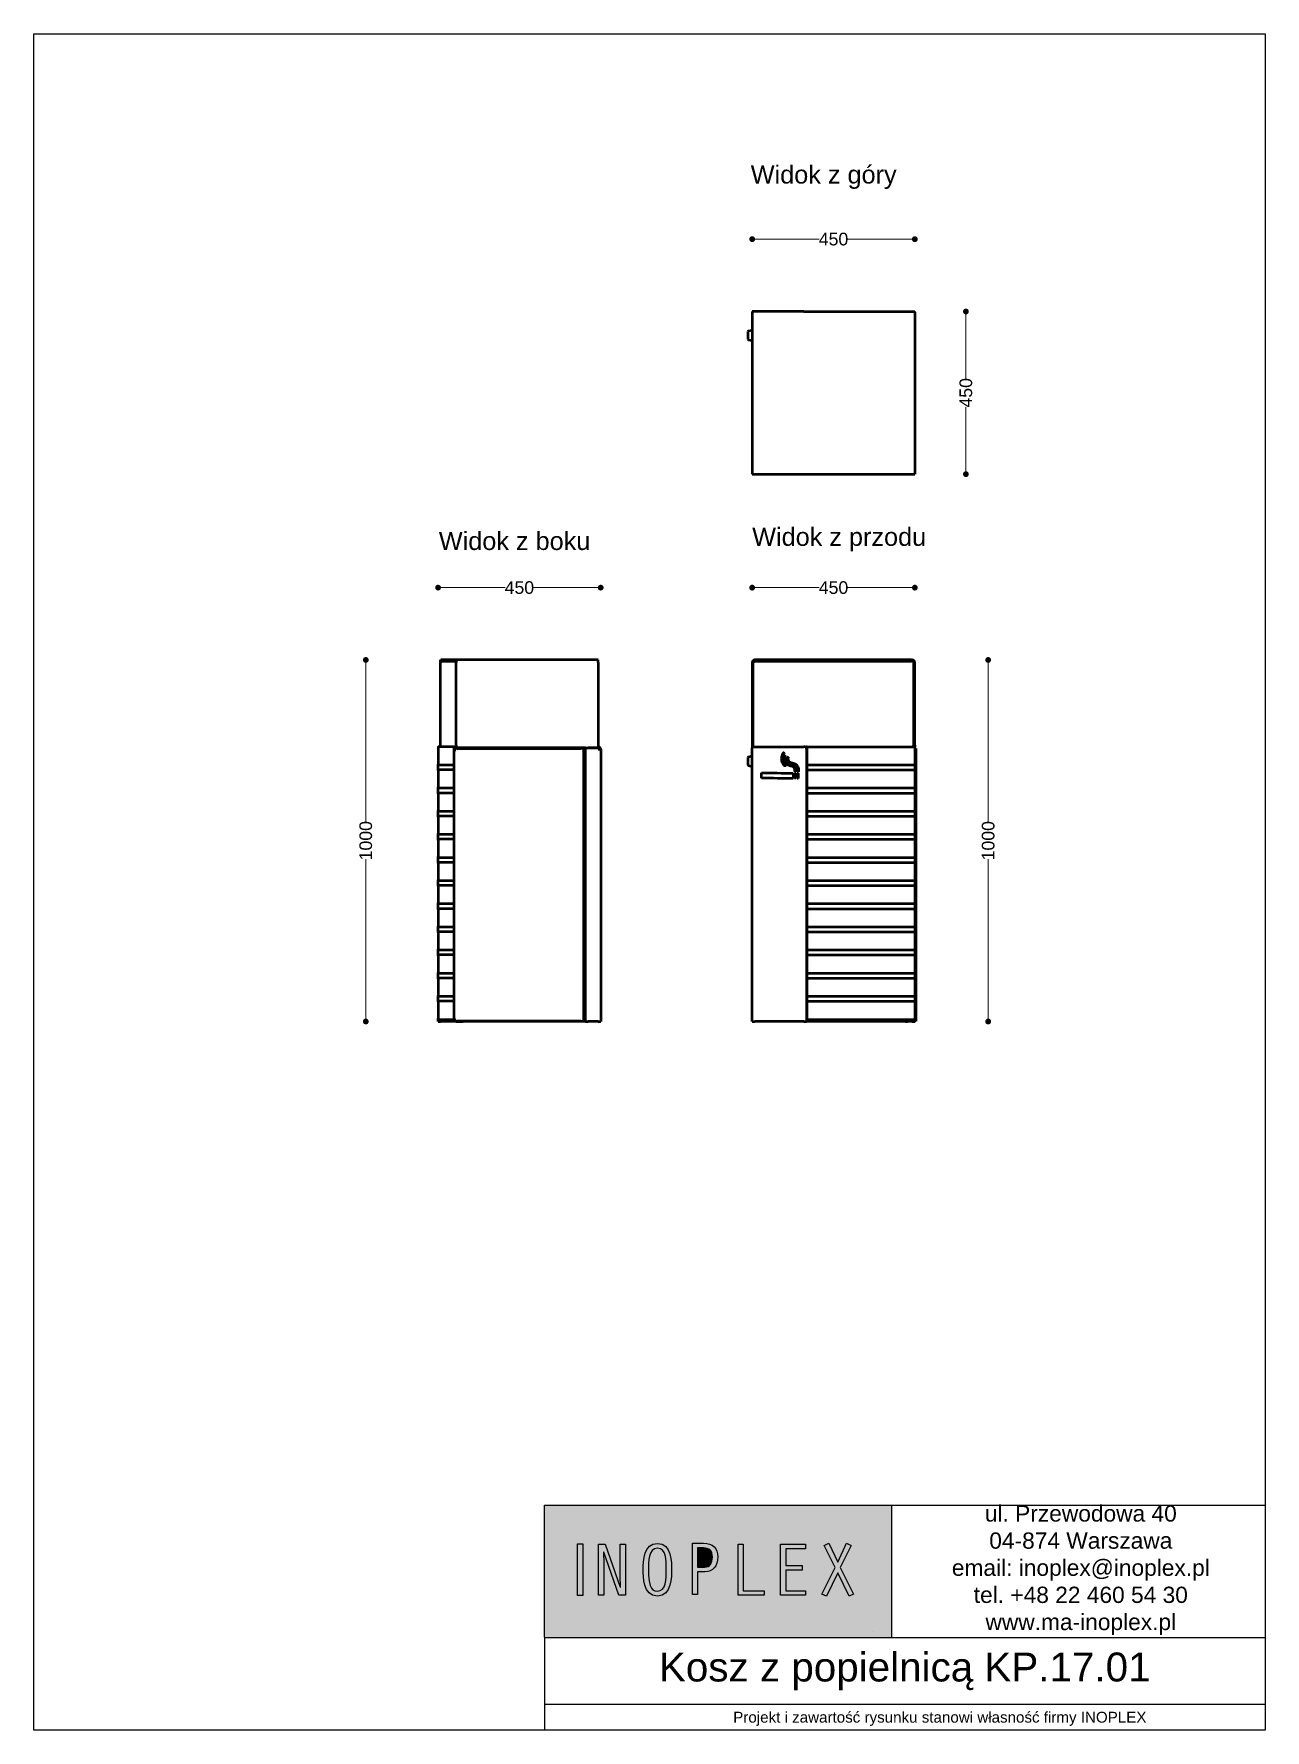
# Model space of a CAD drawing. Header units: millimetres. Extents: x 28178 to 31585, y 13692 to 18383.
import ezdxf

# ---------------------------------------------------------------- set-up
doc = ezdxf.new("R2010")
doc.units = ezdxf.units.MM
doc.header["$LTSCALE"] = 3
doc.layers.add('Krawędzie widoczneARTUR', color=7, linetype='Continuous', lineweight=50)
doc.layers.add('LAYER_1', color=7, linetype='Continuous')
doc.styles.get("Standard").update_dxf_attribs({"font": 'arial.ttf'})
doc.dimstyles.new('MATEUSZ', dxfattribs={"dimtxt": 35, "dimasz": 16, "dimexe": 0.18, "dimexo": 0.0625, "dimgap": 0.09, "dimtad": 0, "dimdec": 0, "dimdsep": 46, "dimtxsty": 'Standard', "dimblk": 'DOT', "dimcen": 0.09, "dimse1": 1, "dimse2": 1, "dimadec": 0, "dimazin": 0, "dimtfac": 1, "dimtdec": 0, "dimtofl": 0, "dimtmove": 0, "dimatfit": 3, "dimfxl": 0, "dimtolj": 1, "dimtzin": 0, "dimlwd": 9, "dimlwe": 9, "dimarcsym": 0})

# ---------------------------------------------------------------- blocks, each defined once
blk = doc.blocks.new('_Dot')
at = {"color": 0, "linetype": 'ByBlock', "lineweight": -2}
blk.add_line((-0.5, 0), (-1, 0), dxfattribs=at)
at = {"color": 0, "linetype": 'ByBlock', "const_width": 0.5}
blk.add_lwpolyline([(-0.25, 0, 1), (0.25, 0, 1)], format="xyb", close=True, dxfattribs=at)
blk = doc.blocks.new('*D13')
at = {"color": 0, "lineweight": 9}
for p, q in [((30182, 17815.1), (30351.6, 17815.1)), ((30600, 17815.1), (30430.4, 17815.1))]:
    blk.add_line(p, q, dxfattribs=at)
at = {"layer": 'Defpoints', "color": 0}
for p in [(30616, 17815.1), (30166, 17615.1), (30616, 17615.1)]:
    blk.add_point(p, dxfattribs=at)
at = {"color": 0, "lineweight": 9, "xscale": 16, "yscale": 16, "zscale": 16, "rotation": 180}
blk.add_blockref('_Dot', (30166, 17815.1), dxfattribs=at)
at = {"color": 0, "lineweight": 9, "xscale": 16, "yscale": 16, "zscale": 16}
blk.add_blockref('_Dot', (30616, 17815.1), dxfattribs=at)
at = {"color": 0, "insert": (30391, 17815.1), "char_height": 35, "attachment_point": 5}
blk.add_mtext('\\A1;450', dxfattribs=at)
blk = doc.blocks.new('*D14')
at = {"color": 0, "lineweight": 9}
for p, q in [((30757.3, 17599.1), (30757.3, 17429.5)), ((30757.3, 17181.1), (30757.3, 17350.7))]:
    blk.add_line(p, q, dxfattribs=at)
at = {"layer": 'Defpoints', "color": 0}
for p in [(30613.9, 17615.1), (30616, 17165.1), (30757.3, 17165.1)]:
    blk.add_point(p, dxfattribs=at)
at = {"color": 0, "lineweight": 9, "xscale": 16, "yscale": 16, "zscale": 16}
for p, rotation in [((30757.3, 17615.1), 90), ((30757.3, 17165.1), 270)]:
    blk.add_blockref('_Dot', p, dxfattribs=dict(at, rotation=rotation))
at = {"color": 0, "insert": (30757.3, 17390.1), "char_height": 35, "attachment_point": 5, "rotation": 90}
blk.add_mtext('\\A1;450', dxfattribs=at)
blk = doc.blocks.new('*D15')
at = {"color": 0, "lineweight": 9}
for p, q in [((30819, 16635.3), (30819, 16201.9)), ((30819, 15667.3), (30819, 16100.6))]:
    blk.add_line(p, q, dxfattribs=at)
at = {"layer": 'Defpoints', "color": 0}
for p in [(30609, 16651.3), (30609, 15651.3), (30819, 15651.3)]:
    blk.add_point(p, dxfattribs=at)
at = {"color": 0, "lineweight": 9, "xscale": 16, "yscale": 16, "zscale": 16}
for p, rotation in [((30819, 16651.3), 90), ((30819, 15651.3), 270)]:
    blk.add_blockref('_Dot', p, dxfattribs=dict(at, rotation=rotation))
at = {"color": 0, "insert": (30819, 16151.3), "char_height": 35, "attachment_point": 5, "rotation": 90}
blk.add_mtext('\\A1;1000', dxfattribs=at)
blk = doc.blocks.new('*D16')
at = {"color": 0, "lineweight": 9}
for p, q in [((30182, 16851.3), (30351.6, 16851.3)), ((30600, 16851.3), (30430.4, 16851.3))]:
    blk.add_line(p, q, dxfattribs=at)
at = {"layer": 'Defpoints', "color": 0}
for p in [(30616, 16851.3), (30166, 16644.3), (30616, 16644.3)]:
    blk.add_point(p, dxfattribs=at)
at = {"color": 0, "lineweight": 9, "xscale": 16, "yscale": 16, "zscale": 16, "rotation": 180}
blk.add_blockref('_Dot', (30166, 16851.3), dxfattribs=at)
at = {"color": 0, "lineweight": 9, "xscale": 16, "yscale": 16, "zscale": 16}
blk.add_blockref('_Dot', (30616, 16851.3), dxfattribs=at)
at = {"color": 0, "insert": (30391, 16851.3), "char_height": 35, "attachment_point": 5}
blk.add_mtext('\\A1;450', dxfattribs=at)
blk = doc.blocks.new('*D17')
at = {"color": 0, "lineweight": 9}
for p, q in [((29096.8, 16635.3), (29096.8, 16201.9)), ((29096.8, 15667.3), (29096.8, 16100.6))]:
    blk.add_line(p, q, dxfattribs=at)
at = {"layer": 'Defpoints', "color": 0}
for p in [(29303.8, 16651.3), (29096.8, 15651.3), (29303.8, 15651.3)]:
    blk.add_point(p, dxfattribs=at)
at = {"color": 0, "lineweight": 9, "xscale": 16, "yscale": 16, "zscale": 16}
for p, rotation in [((29096.8, 16651.3), 90), ((29096.8, 15651.3), 270)]:
    blk.add_blockref('_Dot', p, dxfattribs=dict(at, rotation=rotation))
at = {"color": 0, "insert": (29096.8, 16151.3), "char_height": 35, "attachment_point": 5, "rotation": 90}
blk.add_mtext('\\A1;1000', dxfattribs=at)
blk = doc.blocks.new('*D18')
at = {"color": 0, "lineweight": 9}
for p, q in [((29312.8, 16851.3), (29482.4, 16851.3)), ((29730.8, 16851.3), (29561.2, 16851.3))]:
    blk.add_line(p, q, dxfattribs=at)
at = {"layer": 'Defpoints', "color": 0}
for p in [(29296.8, 16851.3), (29296.8, 16404.3), (29746.8, 16404.3)]:
    blk.add_point(p, dxfattribs=at)
at = {"color": 0, "lineweight": 9, "xscale": 16, "yscale": 16, "zscale": 16, "rotation": 180}
blk.add_blockref('_Dot', (29296.8, 16851.3), dxfattribs=at)
at = {"color": 0, "lineweight": 9, "xscale": 16, "yscale": 16, "zscale": 16}
blk.add_blockref('_Dot', (29746.8, 16851.3), dxfattribs=at)
at = {"color": 0, "insert": (29521.8, 16851.3), "char_height": 35, "attachment_point": 5}
blk.add_mtext('\\A1;450', dxfattribs=at)

msp = doc.modelspace()

# ---------------------------------------------------------------- hatches: boundary and pattern name
h = msp.add_hatch(color=255)
h.dxf.hatch_style = 1
h.paths.add_polyline_path([(30551.3, 14313.3), (29591.3, 14313.3), (29591.3, 13948.7), (29591.3, 13946.9), (30551.3, 13946.9)])
h.paths.add_polyline_path([(30521.1, 14223.6), (30521.1, 14041.4), (30500.8, 14041.4), (30500.8, 13964.5), (29606.1, 13964.5), (29606.1, 14296.5), (30500.8, 14296.5), (30500.8, 14223.6)], flags=16)
h = msp.add_hatch(color=250)
h.dxf.hatch_style = 1
h.paths.add_polyline_path([(30500.8, 14041.4), (29968.4, 14041.4), (29968.4, 14223.6), (30500.8, 14223.6), (30500.8, 14296.5), (29606.1, 14296.5), (29606.1, 13964.5), (30500.8, 13964.5)])
edge = h.paths.add_edge_path(flags=16)
edge.add_spline(control_points=[(29943, 14135.3), (29943, 14117.4), (29943.6, 14062.4), (29903.6, 14062.4)], knot_values=[0, 0, 0, 0, 1, 1, 1, 1], degree=3, periodic=0)
edge.add_spline(control_points=[(29903.6, 14062.4), (29863.3, 14062.4), (29864.3, 14117), (29864.3, 14135.3)], knot_values=[0, 0, 0, 0, 1, 1, 1, 1], degree=3, periodic=0)
edge.add_spline(control_points=[(29864.3, 14135.3), (29864.3, 14158.7), (29865.8, 14208), (29903.6, 14208)], knot_values=[0, 0, 0, 0, 1, 1, 1, 1], degree=3, periodic=0)
edge.add_spline(control_points=[(29903.6, 14208), (29943.6, 14208), (29943, 14154), (29943, 14135.3)], knot_values=[0, 0, 0, 0, 1, 1, 1, 1], degree=3, periodic=0)
edge = h.paths.add_edge_path(flags=0)
edge.add_spline(control_points=[(29928.1, 14135.3), (29928.1, 14110.6), (29928.3, 14075.8), (29903.6, 14075.8)], knot_values=[0, 0, 0, 0, 1, 1, 1, 1], degree=3, periodic=0)
edge.add_spline(control_points=[(29903.6, 14075.8), (29883.7, 14075.8), (29879.2, 14097), (29879.2, 14135.3)], knot_values=[0, 0, 0, 0, 1, 1, 1, 1], degree=3, periodic=0)
edge.add_spline(control_points=[(29879.2, 14135.3), (29879.2, 14156.1), (29878.6, 14194.6), (29903.6, 14194.6)], knot_values=[0, 0, 0, 0, 1, 1, 1, 1], degree=3, periodic=0)
edge.add_spline(control_points=[(29903.6, 14194.6), (29928.7, 14194.6), (29928.1, 14162.1), (29928.1, 14135.3)], knot_values=[0, 0, 0, 0, 1, 1, 1, 1], degree=3, periodic=0)
h.paths.add_polyline_path([(29815.1, 14064.3), (29797.3, 14064.3), (29755.2, 14183.7), (29754.7, 14183.3), (29755.4, 14151.2), (29755.4, 14064.3), (29741.1, 14064.3), (29741.1, 14206.1), (29759, 14206.1), (29801.1, 14086.8), (29801.5, 14087.2), (29800.9, 14118.9), (29800.9, 14206.1), (29815.1, 14206.1)], flags=16)
h.paths.add_polyline_path([(29697.7, 14063.7), (29682.2, 14063.7), (29682.2, 14206.4), (29697.7, 14206.4)], flags=16)
edge = h.paths.add_edge_path(flags=0)
edge.add_spline(control_points=[(29928.1, 14135.3), (29928.1, 14162.1), (29928.7, 14194.6), (29903.6, 14194.6)], knot_values=[0, 0, 0, 0, 1, 1, 1, 1], degree=3, periodic=0)
edge.add_spline(control_points=[(29903.6, 14194.6), (29878.6, 14194.6), (29879.2, 14156.1), (29879.2, 14135.3)], knot_values=[0, 0, 0, 0, 1, 1, 1, 1], degree=3, periodic=0)
edge.add_spline(control_points=[(29879.2, 14135.3), (29879.2, 14097), (29883.7, 14075.8), (29903.6, 14075.8)], knot_values=[0, 0, 0, 0, 1, 1, 1, 1], degree=3, periodic=0)
edge.add_spline(control_points=[(29903.6, 14075.8), (29928.3, 14075.8), (29928.1, 14110.6), (29928.1, 14135.3)], knot_values=[0, 0, 0, 0, 1, 1, 1, 1], degree=3, periodic=0)
h = msp.add_hatch(color=75)
h.dxf.hatch_style = 1
h.paths.add_polyline_path([(30521.1, 14223.6), (29968.4, 14223.6), (29968.4, 14041.4), (30521.1, 14041.4)])
h.paths.add_polyline_path([(30446.7, 14067.5), (30433.9, 14061.5), (30402.9, 14126.3), (30371.4, 14061.5), (30358.7, 14067.5), (30395.7, 14141.4), (30365.3, 14202.2), (30378.5, 14208.8), (30402.7, 14155.9), (30426.9, 14208.8), (30440.1, 14202.2), (30409.7, 14141.4)], flags=16)
h.paths.add_polyline_path([(30313.8, 14077), (30313.8, 14064.3), (30244.7, 14064.3), (30244.7, 14206.1), (30313.8, 14206.1), (30313.8, 14193.3), (30259, 14193.3), (30259, 14146.5), (30304.2, 14146.5), (30304.2, 14133.8), (30259, 14133.8), (30259, 14077)], flags=16)
h.paths.add_polyline_path([(30199.3, 14077), (30199.3, 14064.3), (30126.8, 14064.3), (30126.8, 14206.1), (30141.1, 14206.1), (30141.1, 14077)], flags=16)
edge = h.paths.add_edge_path(flags=16)
edge.add_spline(control_points=[(30070.8, 14170.5), (30070.8, 14144.1), (30055.9, 14129.4), (30036.3, 14129.4)], knot_values=[0, 0, 0, 0, 1, 1, 1, 1], degree=3, periodic=0)
edge.add_line((30036.3, 14129.4), (30015.1, 14129.4))
edge.add_line((30015.1, 14129.4), (30015.1, 14066.3))
edge.add_line((30015.1, 14066.3), (30000.8, 14066.3))
edge.add_line((30000.8, 14066.3), (30000.8, 14208.1))
edge.add_line((30000.8, 14208.1), (30031.6, 14208.1))
edge.add_spline(control_points=[(30031.6, 14208.1), (30056.7, 14208.1), (30070.8, 14194.7), (30070.8, 14170.5)], knot_values=[0, 0, 0, 0, 1, 1, 1, 1], degree=3, periodic=0)
edge = h.paths.add_edge_path(flags=0)
edge.add_spline(control_points=[(30055.9, 14170.5), (30055.9, 14152.6), (30048.2, 14142.6), (30035, 14142.4)], knot_values=[0, 0, 0, 0, 1, 1, 1, 1], degree=3, periodic=0)
edge.add_line((30035, 14142.4), (30015.1, 14142.2))
edge.add_line((30015.1, 14142.2), (30015.1, 14195.3))
edge.add_line((30015.1, 14195.3), (30031.4, 14195.3))
edge.add_spline(control_points=[(30031.4, 14195.3), (30046.7, 14195.3), (30055.9, 14187.9), (30055.9, 14170.5)], knot_values=[0, 0, 0, 0, 1, 1, 1, 1], degree=3, periodic=0)
edge = h.paths.add_edge_path(flags=0)
edge.add_spline(control_points=[(30035, 14142.4), (30048.2, 14142.6), (30055.9, 14152.6), (30055.9, 14170.5)], knot_values=[0, 0, 0, 0, 1, 1, 1, 1], degree=3, periodic=0)
edge.add_spline(control_points=[(30055.9, 14170.5), (30055.9, 14187.9), (30046.7, 14195.3), (30031.4, 14195.3)], knot_values=[0, 0, 0, 0, 1, 1, 1, 1], degree=3, periodic=0)
edge.add_line((30031.4, 14195.3), (30015.1, 14195.3))
edge.add_line((30015.1, 14195.3), (30015.1, 14142.2))
edge.add_line((30015.1, 14142.2), (30035, 14142.4))
h = msp.add_hatch(color=255)
h.dxf.hatch_style = 1
h.paths.add_polyline_path([(29697.7, 14206.4), (29682.2, 14206.4), (29682.2, 14063.7), (29697.7, 14063.7)])
h.paths.add_polyline_path([(29797.3, 14064.3), (29815.1, 14064.3), (29815.1, 14206.1), (29800.9, 14206.1), (29800.9, 14118.9), (29801.5, 14085.5), (29759, 14206.1), (29741.1, 14206.1), (29741.1, 14064.3), (29755.4, 14064.3), (29755.4, 14151.2), (29754.7, 14185)])
edge = h.paths.add_edge_path()
edge.add_spline(control_points=[(29903.6, 14208), (29865.8, 14208), (29864.3, 14158.7), (29864.3, 14135.3)], knot_values=[0, 0, 0, 0, 1, 1, 1, 1], degree=3, periodic=0)
edge.add_spline(control_points=[(29864.3, 14135.3), (29864.3, 14117), (29863.3, 14062.4), (29903.6, 14062.4)], knot_values=[0, 0, 0, 0, 1, 1, 1, 1], degree=3, periodic=0)
edge.add_spline(control_points=[(29903.6, 14062.4), (29943.6, 14062.4), (29943, 14117.4), (29943, 14135.3)], knot_values=[0, 0, 0, 0, 1, 1, 1, 1], degree=3, periodic=0)
edge.add_spline(control_points=[(29943, 14135.3), (29943, 14154), (29943.6, 14208), (29903.6, 14208)], knot_values=[0, 0, 0, 0, 1, 1, 1, 1], degree=3, periodic=0)
edge = h.paths.add_edge_path(flags=16)
edge.add_spline(control_points=[(29879.2, 14135.3), (29879.2, 14156.1), (29878.6, 14194.6), (29903.6, 14194.6)], knot_values=[0, 0, 0, 0, 1, 1, 1, 1], degree=3, periodic=0)
edge.add_spline(control_points=[(29903.6, 14194.6), (29928.7, 14194.6), (29928.1, 14162.1), (29928.1, 14135.3)], knot_values=[0, 0, 0, 0, 1, 1, 1, 1], degree=3, periodic=0)
edge.add_spline(control_points=[(29928.1, 14135.3), (29928.1, 14110.6), (29928.3, 14075.8), (29903.6, 14075.8)], knot_values=[0, 0, 0, 0, 1, 1, 1, 1], degree=3, periodic=0)
edge.add_spline(control_points=[(29903.6, 14075.8), (29883.7, 14075.8), (29879.2, 14097), (29879.2, 14135.3)], knot_values=[0, 0, 0, 0, 1, 1, 1, 1], degree=3, periodic=0)
edge = h.paths.add_edge_path()
edge.add_line((30000.8, 14066.3), (30015.1, 14066.3))
edge.add_line((30015.1, 14066.3), (30015.1, 14129.4))
edge.add_line((30015.1, 14129.4), (30036.3, 14129.4))
edge.add_spline(control_points=[(30036.3, 14129.4), (30055.9, 14129.4), (30070.8, 14144.1), (30070.8, 14170.5)], knot_values=[0, 0, 0, 0, 1, 1, 1, 1], degree=3, periodic=0)
edge.add_spline(control_points=[(30070.8, 14170.5), (30070.8, 14194.7), (30056.7, 14208.1), (30031.6, 14208.1)], knot_values=[0, 0, 0, 0, 1, 1, 1, 1], degree=3, periodic=0)
edge.add_line((30031.6, 14208.1), (30000.8, 14208.1))
edge.add_line((30000.8, 14208.1), (30000.8, 14066.3))
edge = h.paths.add_edge_path(flags=16)
edge.add_line((30015.1, 14195.3), (30035.9, 14195.3))
edge.add_spline(control_points=[(30031.4, 14195.3), (30046.7, 14195.3), (30055.9, 14187.9), (30055.9, 14170.5)], knot_values=[0, 0, 0, 0, 1, 1, 1, 1], degree=3, periodic=0)
edge.add_spline(control_points=[(30055.9, 14170.5), (30055.9, 14152.6), (30048.2, 14142.6), (30035, 14142.4)], knot_values=[0, 0, 0, 0, 1, 1, 1, 1], degree=3, periodic=0)
edge.add_line((30035, 14142.4), (30015.1, 14142.2))
edge.add_line((30015.1, 14142.2), (30015.1, 14195.3))
h.paths.add_polyline_path([(30126.8, 14064.3), (30199.3, 14064.3), (30199.3, 14077), (30141.1, 14077), (30141.1, 14206.1), (30126.8, 14206.1)])
h.paths.add_polyline_path([(30259, 14193.3), (30313.8, 14193.3), (30313.8, 14206.1), (30244.7, 14206.1), (30244.7, 14064.3), (30313.8, 14064.3), (30313.8, 14077), (30259, 14077), (30259, 14133.8), (30304.2, 14133.8), (30304.2, 14146.5), (30259, 14146.5)])
h.paths.add_polyline_path([(30440.1, 14202.2), (30426.9, 14208.8), (30402.7, 14155.9), (30378.5, 14208.8), (30365.3, 14202.2), (30395.7, 14141.4), (30358.7, 14067.5), (30371.4, 14061.5), (30402.9, 14126.3), (30433.9, 14061.5), (30446.7, 14067.5), (30409.7, 14141.4)])
h = msp.add_hatch(color=250)
h.dxf.hatch_style = 1
edge = h.paths.add_edge_path()
edge.add_spline(control_points=[(29903.6, 14194.6), (29878.6, 14194.6), (29879.2, 14156.1), (29879.2, 14135.3)], knot_values=[0, 0, 0, 0, 1, 1, 1, 1], degree=3, periodic=0)
edge.add_spline(control_points=[(29879.2, 14135.3), (29879.2, 14097), (29883.7, 14075.8), (29903.6, 14075.8)], knot_values=[0, 0, 0, 0, 1, 1, 1, 1], degree=3, periodic=0)
edge.add_spline(control_points=[(29903.6, 14075.8), (29928.3, 14075.8), (29928.1, 14110.6), (29928.1, 14135.3)], knot_values=[0, 0, 0, 0, 1, 1, 1, 1], degree=3, periodic=0)
edge.add_spline(control_points=[(29928.1, 14135.3), (29928.1, 14162.1), (29928.7, 14194.6), (29903.6, 14194.6)], knot_values=[0, 0, 0, 0, 1, 1, 1, 1], degree=3, periodic=0)
h = msp.add_hatch(color=255)
h.dxf.hatch_style = 1
edge = h.paths.add_edge_path()
edge.add_line((30000.8, 14066.3), (30015.1, 14066.3))
edge.add_line((30015.1, 14066.3), (30015.1, 14129.4))
edge.add_line((30015.1, 14129.4), (30036.3, 14129.4))
edge.add_spline(control_points=[(30036.3, 14129.4), (30055.9, 14129.4), (30070.8, 14144.1), (30070.8, 14170.5)], knot_values=[0, 0, 0, 0, 1, 1, 1, 1], degree=3, periodic=0)
edge.add_spline(control_points=[(30070.8, 14170.5), (30070.8, 14194.7), (30056.7, 14208.1), (30031.6, 14208.1)], knot_values=[0, 0, 0, 0, 1, 1, 1, 1], degree=3, periodic=0)
edge.add_line((30031.6, 14208.1), (30000.8, 14208.1))
edge.add_line((30000.8, 14208.1), (30000.8, 14066.3))
edge = h.paths.add_edge_path(flags=16)
edge.add_line((30015.1, 14142.2), (30015.1, 14195.3))
edge.add_line((30015.1, 14195.3), (30041.9, 14195.3))
edge.add_spline(control_points=[(30031.4, 14195.3), (30046.7, 14195.3), (30055.9, 14187.9), (30055.9, 14170.5)], knot_values=[0, 0, 0, 0, 1, 1, 1, 1], degree=3, periodic=0)
edge.add_spline(control_points=[(30055.9, 14170.5), (30055.9, 14152.6), (30048.2, 14142.6), (30035, 14142.4)], knot_values=[0, 0, 0, 0, 1, 1, 1, 1], degree=3, periodic=0)
edge.add_line((30035, 14142.4), (30015.1, 14142.2))
h = msp.add_hatch(color=75)
h.dxf.hatch_style = 1
edge = h.paths.add_edge_path()
edge.add_line((30015.1, 14142.2), (30035, 14142.4))
edge.add_spline(control_points=[(30035, 14142.4), (30048.2, 14142.6), (30055.9, 14152.6), (30055.9, 14170.5)], knot_values=[0, 0, 0, 0, 1, 1, 1, 1], degree=3, periodic=0)
edge.add_spline(control_points=[(30055.9, 14170.5), (30055.9, 14187.9), (30046.7, 14195.3), (30031.4, 14195.3)], knot_values=[0, 0, 0, 0, 1, 1, 1, 1], degree=3, periodic=0)
edge.add_line((30031.4, 14195.3), (30015.1, 14195.3))
edge.add_line((30015.1, 14195.3), (30015.1, 14142.2))
h = msp.add_hatch(color=255)
h.dxf.hatch_style = 1
h.paths.add_polyline_path([(30126.8, 14064.3), (30199.3, 14064.3), (30199.3, 14077), (30141.1, 14077), (30141.1, 14206.1), (30126.8, 14206.1)])
h = msp.add_hatch(color=255)
h.dxf.hatch_style = 1
h.paths.add_polyline_path([(30244.7, 14064.3), (30313.8, 14064.3), (30313.8, 14077), (30259, 14077), (30259, 14133.8), (30304.2, 14133.8), (30304.2, 14146.5), (30259, 14146.5), (30259, 14193.3), (30313.8, 14193.3), (30313.8, 14206.1), (30244.7, 14206.1)])
h = msp.add_hatch(color=255)
h.dxf.hatch_style = 1
h.paths.add_polyline_path([(30395.7, 14141.4), (30358.7, 14067.5), (30371.4, 14061.5), (30402.9, 14126.3), (30433.9, 14061.5), (30446.7, 14067.5), (30409.7, 14141.4), (30440.1, 14202.2), (30426.9, 14208.8), (30402.7, 14155.9), (30378.5, 14208.8), (30365.3, 14202.2)])

# ---------------------------------------------------------------- linework, layer by layer
for p, q in [((29591.3, 14313.3), (31585.2, 14313.3)), ((29591.3, 13948.7), (29591.3, 14313.3)), ((30551.3, 14313.3), (30551.3, 13946.9)), ((31585.2, 14313.3), (31585.2, 13948.7)), ((29591.3, 13948.7), (29591.3, 13691.6)), ((31585.2, 13946.9), (29591.3, 13946.9)), ((31584.9, 13762.1), (29591.3, 13762.1))]:
    msp.add_line(p, q)
msp.add_lwpolyline([(28178.5, 18382.7), (31585.2, 18382.7), (31585.2, 13691.6), (28178.5, 13691.6)], close=True)
at = {"layer": 'Krawędzie widoczneARTUR'}
for p, q in [((30166, 17615.1), (30166, 17165.1)), ((30309, 17615.1), (30166, 17615.1)), ((30309, 17615.1), (30616, 17615.1)), ((30616, 17613.1), (30616, 17615.1)), ((30616, 17613.1), (30616, 17565.1)), ((30154, 17559.4), (30154, 17538.8)), ((30155.6, 17561.3), (30166, 17563.6)), ((30616, 17565.1), (30616, 17563.1)), ((30616, 17563.1), (30616, 17165.1)), ((30155.6, 17536.8), (30166, 17534.6)), ((30166, 17165.1), (30616, 17165.1)), ((29303.8, 16651.3), (29305.8, 16651.3)), ((29303.8, 16648.3), (29303.8, 16651.3)), ((29303.8, 16644.3), (29303.8, 16648.3)), ((29305.8, 16648.3), (29303.8, 16648.3)), ((29303.8, 16411.3), (29303.8, 16644.3)), ((29346.8, 16651.3), (29305.8, 16651.3)), ((29305.8, 16648.3), (29346.8, 16648.3)), ((29739.8, 16651.3), (29346.8, 16651.3)), ((29346.8, 16651.3), (29346.8, 16644.3)), ((29346.8, 16415.3), (29346.8, 16644.3)), ((29739.8, 16644.3), (29739.8, 16651.3)), ((29739.8, 16644.3), (29739.8, 16408.3)), ((30166, 16644.3), (30166, 16408.3)), ((30169, 16408.3), (30169, 16644.3)), ((30607, 16651.3), (30173, 16651.3)), ((30173, 16648.3), (30607, 16648.3)), ((30607, 16651.3), (30609, 16651.3)), ((30609, 16648.3), (30607, 16648.3)), ((30609, 16648.3), (30609, 16651.3)), ((30613, 16415.3), (30613, 16644.3)), ((30616, 16415.3), (30616, 16644.3)), ((29296.8, 16409.3), (29296.8, 16363.3)), ((29341.8, 16411.3), (29298.8, 16411.3)), ((29341.8, 16411.3), (29346.8, 16411.3)), ((29341.8, 16361.3), (29341.8, 16411.3)), ((29346.8, 16415.3), (29346.8, 16408.3)), ((29704.8, 16408.3), (29346.8, 16408.3)), ((29349.5, 16406.3), (29348.8, 16406.3)), ((29349.5, 16406.3), (29691.8, 16406.3)), ((29698.8, 16406.3), (29691.8, 16406.3)), ((29698.8, 16406.3), (29704.8, 16406.3)), ((29698.8, 16406.3), (29698.8, 15652.3)), ((29698.8, 16406.3), (29698.8, 15652.3)), ((29698.8, 16406.3), (29704.8, 16406.3)), ((29704.8, 16408.3), (29709.3, 16408.3)), ((29704.8, 16406.3), (29704.8, 16408.3)), ((29704.8, 15652.3), (29704.8, 16406.3)), ((29704.8, 15652.3), (29704.8, 16406.3)), ((29708.8, 16408.4), (29708.8, 16408.3)), ((29709.3, 16408.3), (29739.8, 16408.3)), ((29739.8, 16408.3), (29711.8, 16408.3)), ((29739.8, 16404.3), (29739.8, 16408.3)), ((29739.8, 16404.3), (29746.8, 16404.3)), ((29746.8, 16404.3), (29746.8, 15651.3)), ((30154, 16381.6), (30154, 16361)), ((30155.6, 16383.5), (30166, 16385.8)), ((30169, 16408.3), (30166, 16408.3)), ((30166, 16404.3), (30166, 16408.3)), ((30169, 16408.3), (30166, 16408.3)), ((30166, 15651.3), (30166, 16404.3)), ((30169, 16411.3), (30173, 16411.3)), ((30173, 16411.3), (30309, 16411.3)), ((30253.5, 16394.3), (30251.9, 16394.3)), ((30312.3, 16411.3), (30309, 16411.3)), ((30313, 16411.3), (30312.3, 16411.3)), ((30313, 16411.3), (30316, 16411.3)), ((30316, 16404.3), (30316, 16411.3)), ((30318, 16411.3), (30316, 16411.3)), ((30318, 16408.3), (30316, 16408.3)), ((30316, 16404.3), (30316, 15651.3)), ((30316, 16394.3), (30318, 16394.3)), ((30318, 16376.3), (30316, 16376.3)), ((30318, 16411.3), (30318, 16409.3)), ((30318, 16411.3), (30616, 16411.3)), ((30318, 16363.3), (30318, 16409.3)), ((30616, 16415.3), (30616, 16411.3)), ((30616, 16409.3), (30616, 16411.3)), ((30616, 16409.3), (30616, 16363.3)), ((30616, 16406.3), (30619, 16406.3)), ((30616, 16406.3), (30619, 16406.3)), ((30619, 16406.3), (30619, 15652.3)), ((30619, 15652.3), (30619, 16406.3)), ((29296.8, 16345.3), (29296.8, 16363.3)), ((29296.8, 16345.3), (29296.8, 16299.3)), ((29298.8, 16361.3), (29341.8, 16361.3)), ((29341.8, 16347.3), (29298.8, 16347.3)), ((29341.8, 16347.3), (29341.8, 16361.3)), ((29341.8, 16297.3), (29341.8, 16347.3)), ((30155.6, 16359), (30166, 16356.8)), ((30287.5, 16362.2), (30289.6, 16360)), ((30318, 16366.3), (30316, 16366.3)), ((30318, 16354.3), (30316, 16354.3)), ((30318, 16339.3), (30316, 16339.3)), ((30318, 16363.3), (30318, 16361.3)), ((30318, 16347.3), (30318, 16361.3)), ((30318, 16361.3), (30616, 16361.3)), ((30318, 16347.3), (30318, 16345.3)), ((30318, 16347.3), (30616, 16347.3)), ((30318, 16299.3), (30318, 16345.3)), ((30616, 16361.3), (30616, 16363.3)), ((30616, 16361.3), (30616, 16347.3)), ((30616, 16345.3), (30616, 16347.3)), ((30616, 16345.3), (30616, 16299.3)), ((29296.8, 16281.3), (29296.8, 16299.3)), ((29296.8, 16281.3), (29296.8, 16235.3)), ((29298.8, 16297.3), (29341.8, 16297.3)), ((29341.8, 16283.3), (29298.8, 16283.3)), ((29341.8, 16283.3), (29341.8, 16297.3)), ((29341.8, 16233.3), (29341.8, 16283.3)), ((30318, 16299.3), (30318, 16297.3)), ((30318, 16283.3), (30318, 16297.3)), ((30318, 16297.3), (30616, 16297.3)), ((30318, 16283.3), (30318, 16281.3)), ((30318, 16283.3), (30616, 16283.3)), ((30318, 16235.3), (30318, 16281.3)), ((30616, 16297.3), (30616, 16299.3)), ((30616, 16297.3), (30616, 16283.3)), ((30616, 16281.3), (30616, 16283.3)), ((30616, 16281.3), (30616, 16235.3)), ((29296.8, 16217.3), (29296.8, 16235.3)), ((29298.8, 16233.3), (29341.8, 16233.3)), ((29341.8, 16219.3), (29341.8, 16233.3)), ((30318, 16235.3), (30318, 16233.3)), ((30318, 16219.3), (30318, 16233.3)), ((30318, 16233.3), (30616, 16233.3)), ((30616, 16233.3), (30616, 16235.3)), ((30616, 16233.3), (30616, 16219.3)), ((29296.8, 16217.3), (29296.8, 16171.3)), ((29341.8, 16219.3), (29298.8, 16219.3)), ((29341.8, 16169.3), (29341.8, 16219.3)), ((30318, 16219.3), (30318, 16217.3)), ((30318, 16219.3), (30616, 16219.3)), ((30318, 16171.3), (30318, 16217.3)), ((30616, 16217.3), (30616, 16219.3)), ((30616, 16217.3), (30616, 16171.3)), ((29296.8, 16153.3), (29296.8, 16171.3)), ((29296.8, 16153.3), (29296.8, 16107.3)), ((29298.8, 16169.3), (29341.8, 16169.3)), ((29341.8, 16155.3), (29298.8, 16155.3)), ((29341.8, 16155.3), (29341.8, 16169.3)), ((29341.8, 16105.3), (29341.8, 16155.3)), ((30318, 16171.3), (30318, 16169.3)), ((30318, 16155.3), (30318, 16169.3)), ((30318, 16169.3), (30616, 16169.3)), ((30318, 16155.3), (30318, 16153.3)), ((30318, 16155.3), (30616, 16155.3)), ((30318, 16107.3), (30318, 16153.3)), ((30616, 16169.3), (30616, 16171.3)), ((30616, 16169.3), (30616, 16155.3)), ((30616, 16153.3), (30616, 16155.3)), ((30616, 16153.3), (30616, 16107.3)), ((29296.8, 16089.3), (29296.8, 16107.3)), ((29298.8, 16105.3), (29341.8, 16105.3)), ((29341.8, 16091.3), (29298.8, 16091.3)), ((29341.8, 16091.3), (29341.8, 16105.3)), ((29341.8, 16041.3), (29341.8, 16091.3)), ((30318, 16107.3), (30318, 16105.3)), ((30318, 16091.3), (30318, 16105.3)), ((30318, 16105.3), (30616, 16105.3)), ((30318, 16091.3), (30318, 16089.3)), ((30318, 16091.3), (30616, 16091.3)), ((30616, 16105.3), (30616, 16107.3)), ((30616, 16105.3), (30616, 16091.3)), ((30616, 16089.3), (30616, 16091.3)), ((29296.8, 16089.3), (29296.8, 16043.3)), ((30318, 16043.3), (30318, 16089.3)), ((30616, 16089.3), (30616, 16043.3)), ((29296.8, 16025.3), (29296.8, 16043.3)), ((29296.8, 16025.3), (29296.8, 15979.3)), ((29298.8, 16041.3), (29341.8, 16041.3)), ((29341.8, 16027.3), (29298.8, 16027.3)), ((29341.8, 16027.3), (29341.8, 16041.3)), ((29341.8, 15977.3), (29341.8, 16027.3)), ((30318, 16043.3), (30318, 16041.3)), ((30318, 16027.3), (30318, 16041.3)), ((30318, 16041.3), (30616, 16041.3)), ((30318, 16027.3), (30318, 16025.3)), ((30318, 16027.3), (30616, 16027.3)), ((30318, 15979.3), (30318, 16025.3)), ((30616, 16041.3), (30616, 16043.3)), ((30616, 16041.3), (30616, 16027.3)), ((30616, 16025.3), (30616, 16027.3)), ((30616, 16025.3), (30616, 15979.3)), ((29296.8, 15961.3), (29296.8, 15979.3)), ((29296.8, 15961.3), (29296.8, 15915.3)), ((29298.8, 15977.3), (29341.8, 15977.3)), ((29341.8, 15963.3), (29298.8, 15963.3)), ((29341.8, 15963.3), (29341.8, 15977.3)), ((29341.8, 15913.3), (29341.8, 15963.3)), ((30318, 15979.3), (30318, 15977.3)), ((30318, 15963.3), (30318, 15977.3)), ((30318, 15977.3), (30616, 15977.3)), ((30318, 15963.3), (30318, 15961.3)), ((30318, 15963.3), (30616, 15963.3)), ((30318, 15915.3), (30318, 15961.3)), ((30616, 15977.3), (30616, 15979.3)), ((30616, 15977.3), (30616, 15963.3)), ((30616, 15961.3), (30616, 15963.3)), ((30616, 15961.3), (30616, 15915.3)), ((29296.8, 15897.3), (29296.8, 15915.3)), ((29298.8, 15913.3), (29341.8, 15913.3)), ((29341.8, 15899.3), (29341.8, 15913.3)), ((30318, 15915.3), (30318, 15913.3)), ((30318, 15899.3), (30318, 15913.3)), ((30318, 15913.3), (30616, 15913.3)), ((30616, 15913.3), (30616, 15915.3)), ((30616, 15913.3), (30616, 15899.3)), ((29296.8, 15897.3), (29296.8, 15851.3)), ((29341.8, 15899.3), (29298.8, 15899.3)), ((29341.8, 15849.3), (29341.8, 15899.3)), ((30318, 15899.3), (30318, 15897.3)), ((30318, 15899.3), (30616, 15899.3)), ((30318, 15851.3), (30318, 15897.3)), ((30616, 15897.3), (30616, 15899.3)), ((30616, 15897.3), (30616, 15851.3)), ((29296.8, 15833.3), (29296.8, 15851.3)), ((29296.8, 15833.3), (29296.8, 15787.3)), ((29298.8, 15849.3), (29341.8, 15849.3)), ((29341.8, 15835.3), (29298.8, 15835.3)), ((29341.8, 15835.3), (29341.8, 15849.3)), ((29341.8, 15785.3), (29341.8, 15835.3)), ((30318, 15851.3), (30318, 15849.3)), ((30318, 15835.3), (30318, 15849.3)), ((30318, 15849.3), (30616, 15849.3)), ((30318, 15835.3), (30318, 15833.3)), ((30318, 15835.3), (30616, 15835.3)), ((30318, 15787.3), (30318, 15833.3)), ((30616, 15849.3), (30616, 15851.3)), ((30616, 15849.3), (30616, 15835.3)), ((30616, 15833.3), (30616, 15835.3)), ((30616, 15833.3), (30616, 15787.3)), ((29296.8, 15769.3), (29296.8, 15787.3)), ((29296.8, 15769.3), (29296.8, 15723.3)), ((29298.8, 15785.3), (29341.8, 15785.3)), ((29341.8, 15771.3), (29298.8, 15771.3)), ((29341.8, 15771.3), (29341.8, 15785.3)), ((29341.8, 15721.3), (29341.8, 15771.3)), ((30318, 15787.3), (30318, 15785.3)), ((30318, 15771.3), (30318, 15785.3)), ((30318, 15785.3), (30616, 15785.3)), ((30318, 15771.3), (30318, 15769.3)), ((30318, 15771.3), (30616, 15771.3)), ((30318, 15723.3), (30318, 15769.3)), ((30616, 15785.3), (30616, 15787.3)), ((30616, 15785.3), (30616, 15771.3)), ((30616, 15769.3), (30616, 15771.3)), ((30616, 15769.3), (30616, 15723.3)), ((29296.8, 15705.3), (29296.8, 15723.3)), ((29298.8, 15721.3), (29341.8, 15721.3)), ((29341.8, 15707.3), (29341.8, 15721.3)), ((30318, 15723.3), (30318, 15721.3)), ((30318, 15707.3), (30318, 15721.3)), ((30318, 15721.3), (30616, 15721.3)), ((30616, 15721.3), (30616, 15723.3)), ((30616, 15721.3), (30616, 15707.3)), ((29296.8, 15705.3), (29296.8, 15659.3)), ((29341.8, 15707.3), (29298.8, 15707.3)), ((29341.8, 15657.3), (29341.8, 15707.3)), ((30318, 15707.3), (30318, 15705.3)), ((30318, 15707.3), (30616, 15707.3)), ((30318, 15659.3), (30318, 15705.3)), ((30616, 15705.3), (30616, 15707.3)), ((30616, 15705.3), (30616, 15659.3)), ((29296.8, 15651.3), (29296.8, 15659.3)), ((29296.8, 15651.3), (29303.8, 15651.3)), ((29298.8, 15657.3), (29341.8, 15657.3)), ((29346.8, 15651.3), (29303.8, 15651.3)), ((29346.8, 15651.3), (29365.9, 15651.3)), ((29348.8, 15652.3), (29349.5, 15652.3)), ((29691.8, 15652.3), (29349.5, 15652.3)), ((29365.9, 15651.3), (29366.6, 15651.3)), ((29704.8, 15651.3), (29366.6, 15651.3)), ((29691.8, 15652.3), (29698.8, 15652.3)), ((29704.8, 15652.3), (29698.8, 15652.3)), ((29704.8, 15652.3), (29698.8, 15652.3)), ((29704.8, 15651.3), (29704.8, 15652.3)), ((29704.8, 15651.3), (29711.8, 15651.3)), ((29739.8, 15651.3), (29711.8, 15651.3)), ((29739.8, 15651.3), (29746.8, 15651.3)), ((30166, 15651.3), (30173, 15651.3)), ((30309, 15651.3), (30173, 15651.3)), ((30309, 15651.3), (30316, 15651.3)), ((30316, 15664.3), (30318, 15664.3)), ((30590.2, 15651.3), (30316, 15651.3)), ((30318, 15659.3), (30318, 15657.3)), ((30318, 15657.3), (30616, 15657.3)), ((30325, 15657.3), (30325, 15652.3)), ((30608.3, 15652.3), (30325, 15652.3)), ((30590.2, 15651.3), (30590.9, 15651.3)), ((30590.9, 15651.3), (30596, 15651.3)), ((30609, 15651.3), (30596, 15651.3)), ((30608.3, 15652.3), (30609, 15652.3)), ((30609, 15652.3), (30616, 15652.3)), ((30609, 15651.3), (30616, 15651.3)), ((30616, 15657.3), (30616, 15659.3)), ((30616, 15652.3), (30616, 15651.3)), ((30619, 15652.3), (30616, 15652.3)), ((30619, 15652.3), (30616, 15652.3))]:
    msp.add_line(p, q, dxfattribs=at)
for centre, radius, start, end in [((30156, 17559.4), 2, 102.1825, 180), ((30156, 17538.8), 2, 180, 257.8175), ((30173, 16644.3), 7, 90, 180), ((30173, 16644.3), 4, 90, 180), ((30609, 16644.3), 7, 0, 90), ((30609, 16644.3), 4, 0, 90), ((29298.8, 16409.3), 2, 90, 180), ((29739.8, 16404.3), 7, 55.1501, 90), ((29739.8, 16404.3), 4, 0, 90), ((29739.8, 16404.3), 7, 0, 55.1501), ((30156, 16381.6), 2, 102.1825, 180), ((30609, 16415.3), 4, 270, 0), ((30609, 16415.3), 7, 325.1501, 0), ((29298.8, 16363.3), 2, 180, 270), ((29298.8, 16345.3), 2, 90, 180), ((30156, 16361), 2, 180, 257.8175), ((29298.8, 16299.3), 2, 180, 270), ((29298.8, 16281.3), 2, 90, 180), ((29298.8, 16235.3), 2, 180, 270), ((29298.8, 16217.3), 2, 90, 180), ((29298.8, 16171.3), 2, 180, 270), ((29298.8, 16153.3), 2, 90, 180), ((29298.8, 16107.3), 2, 180, 270), ((29298.8, 16089.3), 2, 90, 180), ((29298.8, 16043.3), 2, 180, 270), ((29298.8, 16025.3), 2, 90, 180), ((29298.8, 15979.3), 2, 180, 270), ((29298.8, 15961.3), 2, 90, 180), ((29298.8, 15915.3), 2, 180, 270), ((29298.8, 15897.3), 2, 90, 180), ((29298.8, 15851.3), 2, 180, 270), ((29298.8, 15833.3), 2, 90, 180), ((29298.8, 15787.3), 2, 180, 270), ((29298.8, 15769.3), 2, 90, 180), ((29298.8, 15723.3), 2, 180, 270), ((29298.8, 15705.3), 2, 90, 180), ((29298.8, 15659.3), 2, 180, 270)]:
    msp.add_arc(centre, radius, start, end, dxfattribs=at)
for points in [[(29348.8, 16406.3), (29346.7, 16406.3), (29344.8, 16405.4), (29343.4, 16403.8), (29342.4, 16402.6), (29341.8, 16400.9), (29341.8, 16399.3)], [(29341.8, 15659.3), (29341.8, 15657.3), (29342.7, 15655.3), (29344.2, 15654), (29345.5, 15652.9), (29347.1, 15652.3), (29348.8, 15652.3)]]:
    msp.add_open_spline(points, degree=3, knots=[0, 0, 0, 0, 0.860848, 0.860848, 0.860848, 1.570796, 1.570796, 1.570796, 1.570796], dxfattribs=at)
for points in [[(30250.6, 16365.5), (30248.4, 16369.7), (30247.3, 16374.1), (30247.4, 16378.8)], [(30247.4, 16378.8), (30247.6, 16384), (30249.2, 16388.9), (30251.5, 16393.5)], [(30254.9, 16393.6), (30251.3, 16387.9), (30250.1, 16381.6), (30250.7, 16375)], [(30250.7, 16375), (30251.3, 16368.3), (30254.7, 16362.9), (30259.9, 16358.4)], [(30251.5, 16393.5), (30251.7, 16394), (30252, 16394.4), (30252.3, 16394.9)], [(30252.3, 16394.9), (30253.2, 16394.4), (30254.1, 16394), (30254.9, 16393.6)], [(30256, 16370.6), (30254.5, 16374.5), (30254.5, 16378.5), (30255.3, 16382.5)], [(30255.3, 16382.5), (30255.6, 16383.6), (30255.9, 16384.7), (30256.2, 16385.9)], [(30256.2, 16385.9), (30257.2, 16385.5), (30258, 16385.3), (30258.8, 16385)], [(30259.1, 16384.8), (30258.3, 16382), (30257.9, 16379.1), (30258, 16376.3)], [(30258, 16376.3), (30258, 16373.2), (30258.6, 16370.3), (30260.3, 16367.7)], [(30258.8, 16385), (30258.9, 16385), (30259, 16384.9), (30259.1, 16384.8)], [(30261.9, 16375.6), (30261.5, 16378.2), (30262, 16380.7), (30263, 16383.2)], [(30273, 16364.7), (30267.2, 16365.7), (30262.7, 16370.1), (30261.9, 16375.6)], [(30263, 16383.2), (30263.5, 16383), (30263.9, 16382.9), (30264.4, 16382.8)], [(30265.6, 16381.9), (30263.4, 16376.5), (30265.4, 16371.1), (30270.7, 16368.6)], [(30264.4, 16382.8), (30264.8, 16382.6), (30265.3, 16382.5), (30265.8, 16382.4)], [(30265.8, 16382.4), (30265.7, 16382.2), (30265.6, 16382), (30265.6, 16381.9)], [(30191.5, 16338.8), (30191.5, 16338.8), (30191.6, 16338.9), (30191.6, 16338.9)], [(30191.6, 16337.9), (30191.6, 16338.2), (30191.5, 16338.5), (30191.5, 16338.8)], [(30191.5, 16325), (30191.6, 16329.3), (30191.6, 16333.6), (30191.6, 16337.9)], [(30191.6, 16338.9), (30191.8, 16338.9), (30191.9, 16338.9), (30192, 16338.9)], [(30192, 16338.9), (30221, 16338.7), (30249.9, 16338.6), (30278.9, 16338.4)], [(30255.2, 16358.8), (30253.4, 16360.8), (30251.9, 16363.1), (30250.6, 16365.5)], [(30256.5, 16358.3), (30255.9, 16358.3), (30255.6, 16358.5), (30255.2, 16358.8)], [(30269.3, 16358.5), (30262.7, 16360.2), (30258.4, 16364.3), (30256, 16370.6)], [(30259.9, 16358.4), (30258.6, 16358.4), (30257.5, 16358.4), (30256.5, 16358.3)], [(30260.3, 16367.7), (30262.7, 16364.2), (30266.1, 16362), (30270.1, 16360.8)], [(30275.5, 16357.2), (30273.5, 16357.6), (30271.4, 16358), (30269.3, 16358.5)], [(30270.1, 16360.8), (30272.6, 16360.1), (30275.2, 16359.7), (30277.8, 16359.2)], [(30270.7, 16368.6), (30272.3, 16367.9), (30274.1, 16367.5), (30275.8, 16367.2)], [(30279.3, 16363.4), (30277.3, 16364.1), (30275.1, 16364.3), (30273, 16364.7)], [(30284, 16343.8), (30285.2, 16349.6), (30282.1, 16355.9), (30275.5, 16357.2)], [(30275.8, 16367.2), (30278.7, 16366.7), (30281.6, 16366.1), (30284.2, 16364.4)], [(30277.8, 16359.2), (30280.8, 16358.6), (30283.1, 16357), (30284.8, 16354.5)], [(30278.9, 16338.4), (30279.2, 16338.4), (30279.5, 16338.4), (30279.6, 16338.4)], [(30291.3, 16345.1), (30292.1, 16353.9), (30286.9, 16360.7), (30279.3, 16363.4)], [(30279.6, 16338.4), (30279.6, 16333.5), (30279.7, 16328.6), (30279.7, 16323.6)], [(30283.2, 16338.5), (30284.3, 16338.5), (30285.3, 16338.5), (30286.2, 16338.6)], [(30283.4, 16324), (30283.4, 16328.8), (30283.3, 16333.7), (30283.2, 16338.5)], [(30283.4, 16341.7), (30283.6, 16342.4), (30283.8, 16343.1), (30284, 16343.8)], [(30286.3, 16341.9), (30285.3, 16341.8), (30284.4, 16341.8), (30283.4, 16341.7)], [(30284.2, 16364.4), (30285.3, 16363.7), (30286.4, 16362.9), (30287.5, 16362.2)], [(30284.8, 16354.5), (30287.4, 16350.8), (30287.6, 16346.7), (30286.7, 16342.4)], [(30286.2, 16338.6), (30286.3, 16333.7), (30286.3, 16328.8), (30286.4, 16324)], [(30286.7, 16342.4), (30286.6, 16342.2), (30286.4, 16342), (30286.3, 16341.9)], [(30289.6, 16360), (30289.9, 16359.6), (30290.2, 16359.2), (30290.5, 16358.7)], [(30290.2, 16338.3), (30291.2, 16338.4), (30292.3, 16338.4), (30293.2, 16338.4)], [(30290.3, 16323.7), (30290.3, 16328.6), (30290.2, 16333.5), (30290.2, 16338.3)], [(30290.5, 16358.7), (30293, 16355.2), (30294.1, 16351.3), (30294.2, 16347.1)], [(30290.9, 16342), (30291.1, 16343.1), (30291.3, 16344.1), (30291.3, 16345.1)], [(30293.9, 16341.8), (30292.8, 16341.8), (30291.9, 16341.9), (30290.9, 16342)], [(30293.2, 16338.4), (30293.3, 16333.4), (30293.3, 16328.6), (30293.3, 16323.7)], [(30294.2, 16347.1), (30294.2, 16345.4), (30294, 16343.6), (30293.9, 16341.8)], [(30191.4, 16324.1), (30191.5, 16324.4), (30191.5, 16324.7), (30191.5, 16325)], [(30279.7, 16323.6), (30250.3, 16323.8), (30221, 16323.9), (30191.4, 16324.1)], [(30286.4, 16324), (30285.3, 16324), (30284.2, 16324), (30283.4, 16324)], [(30293.3, 16323.7), (30292.2, 16323.7), (30291.2, 16323.7), (30290.3, 16323.7)]]:
    msp.add_open_spline(points, degree=3, dxfattribs=at)
at = {"layer": 'LAYER_1'}
msp.add_line((30500.8, 13964.5), (30500.8, 13964.5), dxfattribs=at)
at = {"layer": 'LAYER_1', "color": 255}
for points in [[(29682.2, 14206.4), (29697.7, 14206.4), (29697.7, 14063.7), (29682.2, 14063.7), (29682.2, 14206.4), (29682.2, 14206.4)], [(29741.1, 14206.1), (29759, 14206.1), (29801.1, 14086.8), (29801.5, 14087.2), (29800.9, 14118.9), (29800.9, 14206.1), (29815.1, 14206.1), (29815.1, 14064.3), (29797.3, 14064.3), (29755.2, 14183.7), (29754.7, 14183.3), (29755.4, 14151.2), (29755.4, 14064.3), (29741.1, 14064.3), (29741.1, 14206.1), (29741.1, 14206.1)], [(30015.1, 14066.3), (30000.8, 14066.3), (30000.8, 14208.1), (30031.6, 14208.1)], [(30031.4, 14195.3), (30015.1, 14195.3), (30015.1, 14142.2), (30015.1, 14142.2)], [(30126.8, 14206.1), (30141.1, 14206.1), (30141.1, 14077), (30199.3, 14077), (30199.3, 14064.3), (30126.8, 14064.3), (30126.8, 14206.1), (30126.8, 14206.1)], [(30244.7, 14206.1), (30313.8, 14206.1), (30313.8, 14193.3), (30259, 14193.3), (30259, 14146.5), (30304.2, 14146.5), (30304.2, 14133.8), (30259, 14133.8), (30259, 14077), (30313.8, 14077), (30313.8, 14064.3), (30244.7, 14064.3), (30244.7, 14206.1), (30244.7, 14206.1)], [(30371.4, 14061.5), (30358.7, 14067.5), (30395.7, 14141.4), (30365.3, 14202.2), (30378.5, 14208.8), (30402.7, 14155.9), (30426.9, 14208.8), (30440.1, 14202.2), (30409.7, 14141.4), (30446.7, 14067.5), (30433.9, 14061.5), (30402.9, 14126.3), (30371.4, 14061.5), (30371.4, 14061.5)], [(30015.1, 14142.2), (30035, 14142.4)], [(30036.3, 14129.4), (30015.1, 14129.4), (30015.1, 14066.3), (30015.1, 14066.3)]]:
    msp.add_lwpolyline(points, dxfattribs=at)
for points in [[(29864.3, 14135.3), (29864.3, 14158.7), (29865.8, 14208), (29903.6, 14208)], [(29903.6, 14194.6), (29878.6, 14194.6), (29879.2, 14156.1), (29879.2, 14135.3)], [(29903.6, 14208), (29943.6, 14208), (29943, 14154), (29943, 14135.3)], [(29928.1, 14135.3), (29928.1, 14162.1), (29928.7, 14194.6), (29903.6, 14194.6)], [(30055.9, 14170.5), (30055.9, 14187.9), (30046.7, 14195.3), (30031.4, 14195.3)], [(30031.6, 14208.1), (30056.7, 14208.1), (30070.8, 14194.7), (30070.8, 14170.5)], [(30035, 14142.4), (30048.2, 14142.6), (30055.9, 14152.6), (30055.9, 14170.5)], [(30070.8, 14170.5), (30070.8, 14144.1), (30055.9, 14129.4), (30036.3, 14129.4)], [(29903.6, 14062.4), (29863.3, 14062.4), (29864.3, 14117), (29864.3, 14135.3)], [(29879.2, 14135.3), (29879.2, 14097), (29883.7, 14075.8), (29903.6, 14075.8)], [(29903.6, 14075.8), (29928.3, 14075.8), (29928.1, 14110.6), (29928.1, 14135.3)], [(29943, 14135.3), (29943, 14117.4), (29943.6, 14062.4), (29903.6, 14062.4)]]:
    msp.add_open_spline(points, degree=3, dxfattribs=at)

# ---------------------------------------------------------------- texts
for s, width, gutter_width, heights, insert, char_height, attachment_point in [('Widok z góry', 1167.306, 1, [0], (30162, 18018.9), 50, 1), ('Widok z boku', 1056.226, 1, [0], (29298.9, 17005.4), 50, 1), ('Widok z przodu', 1167.306, 1, [0], (30166, 17016.9), 50, 1), ('ul. Przewodowa 40\\P04-874 Warszawa\\Pemail: inoplex@inoplex.pl\\Ptel. +48 22 460 54 30\\Pwww.ma-inoplex.pl', 1019.877, 1, [432.7], (31075.3, 14133.9), 45, 5), ('Kosz z popielnicą KP.17.01', 1993.625, 1, [0], (30588.1, 13853.9), 80, 5), ('Projekt i zawartość rysunku stanowi własność firmy INOPLEX ', 1800.088, 12.5, [70.5], (30685.2, 13722.7), 30, 5)]:
    msp.add_mtext_dynamic_manual_height_columns(s, width=width, gutter_width=gutter_width, heights=heights, dxfattribs=dict(insert=insert, char_height=char_height, attachment_point=attachment_point))

# ---------------------------------------------------------------- dimensions: what is measured, and where the dimension line sits
for base, p1, p2, picture, middle in [((30616, 17815.1), (30166, 17615.1), (30616, 17615.1), '*D13', (30391, 17815.1)), ((29296.8, 16851.3), (29746.8, 16404.3), (29296.8, 16404.3), '*D18', (29521.8, 16851.3)), ((30616, 16851.3), (30166, 16644.3), (30616, 16644.3), '*D16', (30391, 16851.3))]:
    dim = msp.add_linear_dim(base=base, p1=p1, p2=p2, dimstyle='MATEUSZ')
    dim.commit()
    dim.dimension.update_dxf_attribs({"geometry": picture, "text_midpoint": middle})
for base, p1, p2, picture, middle in [((30757.3, 17165.1), (30613.9, 17615.1), (30616, 17165.1), '*D14', (30757.3, 17390.1)), ((29096.8, 15651.3), (29303.8, 16651.3), (29303.8, 15651.3), '*D17', (29096.8, 16151.3)), ((30819, 15651.3), (30609, 16651.3), (30609, 15651.3), '*D15', (30819, 16151.3))]:
    dim = msp.add_linear_dim(base=base, p1=p1, p2=p2, angle=90, dimstyle='MATEUSZ')
    dim.commit()
    dim.dimension.update_dxf_attribs({"geometry": picture, "text_midpoint": middle})

doc.saveas('drawing.dxf')
